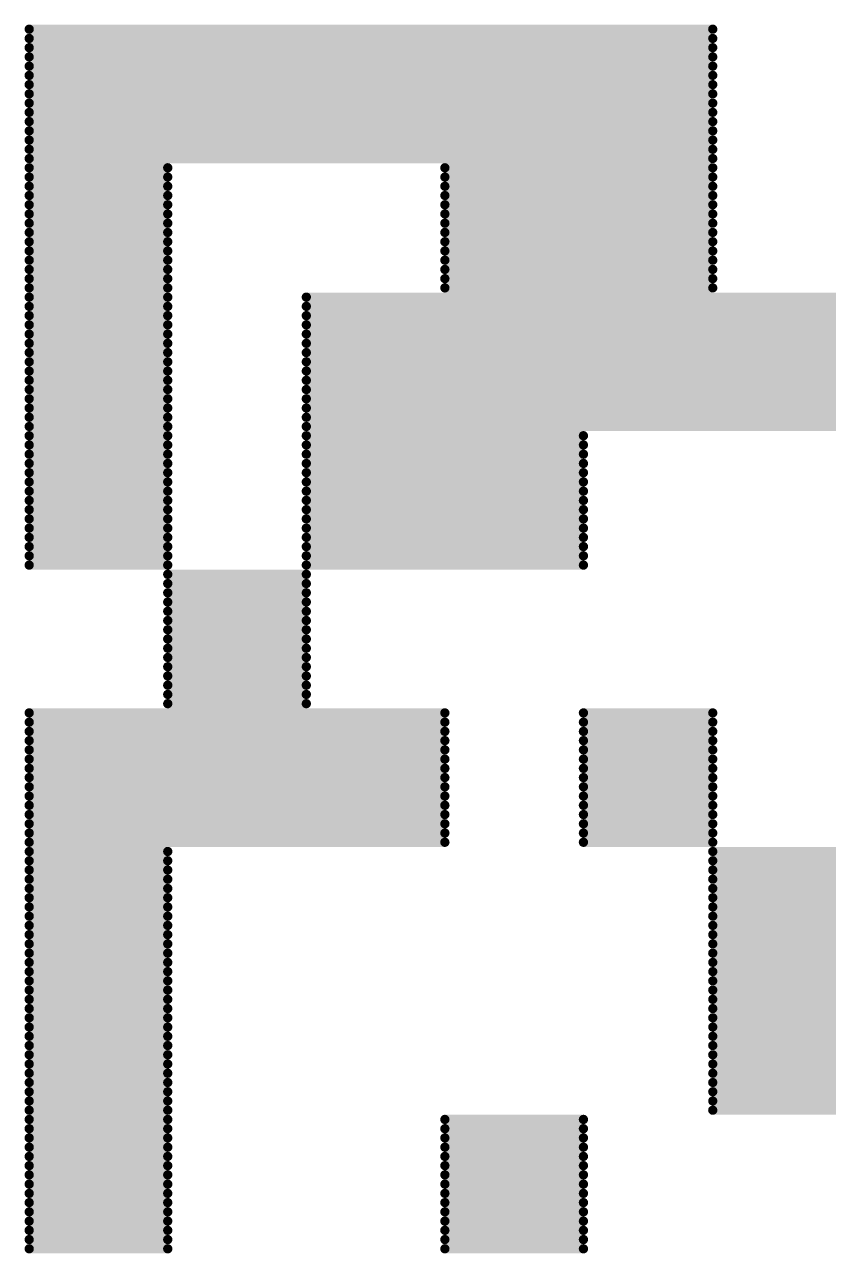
# Model space of a CAD drawing. Header units: millimetres. Extents: x 56 to 179, y 42 to 122.
# Drawn here: x 69.355 to 71.565, y 64.249 to 67.627 of the extents above; entities that cross this region are included whole.
import ezdxf

# ---------------------------------------------------------------- set-up
doc = ezdxf.new("R2010")
doc.units = ezdxf.units.MM
doc.layers.add('TopOverlay', color=2, linetype='Continuous')

msp = doc.modelspace()

# ---------------------------------------------------------------- linework, layer by layer
at = {"layer": 'TopOverlay', "const_width": 0.0254}
for points in [[(69.3674, 67.6148), (71.247, 67.6148)], [(69.3674, 67.5894), (71.247, 67.5894)], [(69.3674, 67.564), (71.247, 67.564)], [(69.3674, 67.5386), (71.247, 67.5386)], [(69.3674, 67.5132), (71.247, 67.5132)], [(69.3674, 67.4878), (71.247, 67.4878)], [(69.3674, 67.4624), (71.247, 67.4624)], [(69.3674, 67.437), (71.247, 67.437)], [(69.3674, 67.4116), (71.247, 67.4116)], [(69.3674, 67.3862), (71.247, 67.3862)], [(69.3674, 67.3608), (71.247, 67.3608)], [(69.3674, 67.3354), (71.247, 67.3354)], [(69.3674, 67.31), (71.247, 67.31)], [(69.3674, 67.2846), (71.247, 67.2846)], [(69.3674, 67.2592), (71.247, 67.2592)], [(69.3674, 67.2338), (69.7484, 67.2338)], [(70.5104, 67.2338), (71.247, 67.2338)], [(69.3674, 67.2084), (69.7484, 67.2084)], [(69.3674, 67.183), (69.7484, 67.183)], [(70.5104, 67.2084), (71.247, 67.2084)], [(70.5104, 67.183), (71.247, 67.183)], [(69.3674, 67.1576), (69.7484, 67.1576)], [(70.5104, 67.1576), (71.247, 67.1576)], [(69.3674, 67.1322), (69.7484, 67.1322)], [(70.5104, 67.1322), (71.247, 67.1322)], [(69.3674, 67.1068), (69.7484, 67.1068)], [(69.3674, 67.0814), (69.7484, 67.0814)], [(70.5104, 67.1068), (71.247, 67.1068)], [(70.5104, 67.0814), (71.247, 67.0814)], [(69.3674, 67.056), (69.7484, 67.056)], [(70.5104, 67.056), (71.247, 67.056)], [(69.3674, 67.0306), (69.7484, 67.0306)], [(70.5104, 67.0306), (71.247, 67.0306)], [(69.3674, 67.0052), (69.7484, 67.0052)], [(69.3674, 66.9798), (69.7484, 66.9798)], [(70.5104, 67.0052), (71.247, 67.0052)], [(70.5104, 66.9798), (71.247, 66.9798)], [(69.3674, 66.9544), (69.7484, 66.9544)], [(70.5104, 66.9544), (71.247, 66.9544)], [(69.3674, 66.929), (69.7484, 66.929)], [(70.5104, 66.929), (71.247, 66.929)], [(69.3674, 66.9036), (69.7484, 66.9036)], [(69.3674, 66.8782), (69.7484, 66.8782)], [(70.1294, 66.8782), (72.009, 66.8782)], [(70.5104, 66.9036), (71.247, 66.9036)], [(69.3674, 66.8528), (69.7484, 66.8528)], [(70.1294, 66.8528), (72.009, 66.8528)], [(69.3674, 66.8274), (69.7484, 66.8274)], [(70.1294, 66.8274), (72.009, 66.8274)], [(69.3674, 66.802), (69.7484, 66.802)], [(69.3674, 66.7766), (69.7484, 66.7766)], [(70.1294, 66.802), (72.009, 66.802)], [(70.1294, 66.7766), (72.009, 66.7766)], [(69.3674, 66.7512), (69.7484, 66.7512)], [(70.1294, 66.7512), (72.009, 66.7512)], [(69.3674, 66.7258), (69.7484, 66.7258)], [(70.1294, 66.7258), (72.009, 66.7258)], [(69.3674, 66.7004), (69.7484, 66.7004)], [(69.3674, 66.675), (69.7484, 66.675)], [(70.1294, 66.7004), (72.009, 66.7004)], [(70.1294, 66.675), (72.009, 66.675)], [(69.3674, 66.6496), (69.7484, 66.6496)], [(70.1294, 66.6496), (72.009, 66.6496)], [(69.3674, 66.6242), (69.7484, 66.6242)], [(70.1294, 66.6242), (72.009, 66.6242)], [(69.3674, 66.5988), (69.7484, 66.5988)], [(69.3674, 66.5734), (69.7484, 66.5734)], [(70.1294, 66.5988), (72.009, 66.5988)], [(70.1294, 66.5734), (72.009, 66.5734)], [(69.3674, 66.548), (69.7484, 66.548)], [(70.1294, 66.548), (72.009, 66.548)], [(69.3674, 66.5226), (69.7484, 66.5226)], [(70.1294, 66.5226), (72.009, 66.5226)], [(69.3674, 66.4972), (69.7484, 66.4972)], [(69.3674, 66.4718), (69.7484, 66.4718)], [(70.1294, 66.4972), (70.8914, 66.4972)], [(70.1294, 66.4718), (70.8914, 66.4718)], [(69.3674, 66.4464), (69.7484, 66.4464)], [(70.1294, 66.4464), (70.8914, 66.4464)], [(69.3674, 66.421), (69.7484, 66.421)], [(70.1294, 66.421), (70.8914, 66.421)], [(69.3674, 66.3956), (69.7484, 66.3956)], [(69.3674, 66.3702), (69.7484, 66.3702)], [(70.1294, 66.3956), (70.8914, 66.3956)], [(70.1294, 66.3702), (70.8914, 66.3702)], [(69.3674, 66.3448), (69.7484, 66.3448)], [(70.1294, 66.3448), (70.8914, 66.3448)], [(69.3674, 66.3194), (69.7484, 66.3194)], [(70.1294, 66.3194), (70.8914, 66.3194)], [(69.3674, 66.294), (69.7484, 66.294)], [(69.3674, 66.2686), (69.7484, 66.2686)], [(70.1294, 66.294), (70.8914, 66.294)], [(70.1294, 66.2686), (70.8914, 66.2686)], [(69.3674, 66.2432), (69.7484, 66.2432)], [(70.1294, 66.2432), (70.8914, 66.2432)], [(69.3674, 66.2178), (69.7484, 66.2178)], [(70.1294, 66.2178), (70.8914, 66.2178)], [(69.3674, 66.1924), (69.7484, 66.1924)], [(69.3674, 66.167), (69.7484, 66.167)], [(70.1294, 66.1924), (70.8914, 66.1924)], [(70.1294, 66.167), (70.8914, 66.167)], [(69.3674, 66.1416), (69.7484, 66.1416)], [(70.1294, 66.1416), (70.8914, 66.1416)], [(69.7484, 66.1162), (70.1294, 66.1162)], [(69.7484, 66.0908), (70.1294, 66.0908)], [(69.7484, 66.0654), (70.1294, 66.0654)], [(69.7484, 66.04), (70.1294, 66.04)], [(69.7484, 66.0146), (70.1294, 66.0146)], [(69.7484, 65.9892), (70.1294, 65.9892)], [(69.7484, 65.9638), (70.1294, 65.9638)], [(69.7484, 65.9384), (70.1294, 65.9384)], [(69.7484, 65.913), (70.1294, 65.913)], [(69.7484, 65.8876), (70.1294, 65.8876)], [(69.7484, 65.8622), (70.1294, 65.8622)], [(69.7484, 65.8368), (70.1294, 65.8368)], [(69.7484, 65.8114), (70.1294, 65.8114)], [(69.7484, 65.786), (70.1294, 65.786)], [(69.3674, 65.7352), (70.5104, 65.7352)], [(69.7484, 65.7606), (70.1294, 65.7606)], [(70.8914, 65.7352), (71.247, 65.7352)], [(69.3674, 65.7098), (70.5104, 65.7098)], [(70.8914, 65.7098), (71.247, 65.7098)], [(69.3674, 65.6844), (70.5104, 65.6844)], [(70.8914, 65.6844), (71.247, 65.6844)], [(69.3674, 65.659), (70.5104, 65.659)], [(69.3674, 65.6336), (70.5104, 65.6336)], [(70.8914, 65.659), (71.247, 65.659)], [(70.8914, 65.6336), (71.247, 65.6336)], [(69.3674, 65.6082), (70.5104, 65.6082)], [(70.8914, 65.6082), (71.247, 65.6082)], [(69.3674, 65.5828), (70.5104, 65.5828)], [(70.8914, 65.5828), (71.247, 65.5828)], [(69.3674, 65.5574), (70.5104, 65.5574)], [(69.3674, 65.532), (70.5104, 65.532)], [(70.8914, 65.5574), (71.247, 65.5574)], [(70.8914, 65.532), (71.247, 65.532)], [(69.3674, 65.5066), (70.5104, 65.5066)], [(70.8914, 65.5066), (71.247, 65.5066)], [(69.3674, 65.4812), (70.5104, 65.4812)], [(70.8914, 65.4812), (71.247, 65.4812)], [(69.3674, 65.4558), (70.5104, 65.4558)], [(69.3674, 65.4304), (70.5104, 65.4304)], [(70.8914, 65.4558), (71.247, 65.4558)], [(70.8914, 65.4304), (71.247, 65.4304)], [(69.3674, 65.405), (70.5104, 65.405)], [(70.8914, 65.405), (71.247, 65.405)], [(69.3674, 65.3796), (70.5104, 65.3796)], [(70.8914, 65.3796), (71.247, 65.3796)], [(69.3674, 65.3542), (69.7484, 65.3542)], [(69.3674, 65.3288), (69.7484, 65.3288)], [(71.247, 65.3542), (73.1266, 65.3542)], [(71.247, 65.3288), (73.1266, 65.3288)], [(69.3674, 65.3034), (69.7484, 65.3034)], [(71.247, 65.3034), (73.1266, 65.3034)], [(69.3674, 65.278), (69.7484, 65.278)], [(71.247, 65.278), (73.1266, 65.278)], [(69.3674, 65.2526), (69.7484, 65.2526)], [(69.3674, 65.2272), (69.7484, 65.2272)], [(71.247, 65.2526), (73.1266, 65.2526)], [(71.247, 65.2272), (73.1266, 65.2272)], [(69.3674, 65.2018), (69.7484, 65.2018)], [(71.247, 65.2018), (73.1266, 65.2018)], [(69.3674, 65.1764), (69.7484, 65.1764)], [(71.247, 65.1764), (73.1266, 65.1764)], [(69.3674, 65.151), (69.7484, 65.151)], [(69.3674, 65.1256), (69.7484, 65.1256)], [(71.247, 65.151), (73.1266, 65.151)], [(71.247, 65.1256), (73.1266, 65.1256)], [(69.3674, 65.1002), (69.7484, 65.1002)], [(71.247, 65.1002), (73.1266, 65.1002)], [(69.3674, 65.0748), (69.7484, 65.0748)], [(71.247, 65.0748), (73.1266, 65.0748)], [(69.3674, 65.0494), (69.7484, 65.0494)], [(69.3674, 65.024), (69.7484, 65.024)], [(71.247, 65.0494), (73.1266, 65.0494)], [(71.247, 65.024), (73.1266, 65.024)], [(69.3674, 64.9986), (69.7484, 64.9986)], [(71.247, 64.9986), (73.1266, 64.9986)], [(69.3674, 64.9732), (69.7484, 64.9732)], [(71.247, 64.9732), (71.628, 64.9732)], [(69.3674, 64.9478), (69.7484, 64.9478)], [(69.3674, 64.9224), (69.7484, 64.9224)], [(71.247, 64.9478), (71.628, 64.9478)], [(71.247, 64.9224), (71.628, 64.9224)], [(69.3674, 64.897), (69.7484, 64.897)], [(71.247, 64.897), (71.628, 64.897)], [(69.3674, 64.8716), (69.7484, 64.8716)], [(71.247, 64.8716), (71.628, 64.8716)], [(69.3674, 64.8462), (69.7484, 64.8462)], [(69.3674, 64.8208), (69.7484, 64.8208)], [(71.247, 64.8462), (71.628, 64.8462)], [(71.247, 64.8208), (71.628, 64.8208)], [(69.3674, 64.7954), (69.7484, 64.7954)], [(71.247, 64.7954), (71.628, 64.7954)], [(69.3674, 64.77), (69.7484, 64.77)], [(71.247, 64.77), (71.628, 64.77)], [(69.3674, 64.7446), (69.7484, 64.7446)], [(69.3674, 64.7192), (69.7484, 64.7192)], [(71.247, 64.7446), (71.628, 64.7446)], [(71.247, 64.7192), (71.628, 64.7192)], [(69.3674, 64.6938), (69.7484, 64.6938)], [(71.247, 64.6938), (71.628, 64.6938)], [(69.3674, 64.6684), (69.7484, 64.6684)], [(71.247, 64.6684), (71.628, 64.6684)], [(69.3674, 64.643), (69.7484, 64.643)], [(69.3674, 64.6176), (69.7484, 64.6176)], [(70.5104, 64.6176), (70.8914, 64.6176)], [(71.247, 64.643), (71.628, 64.643)], [(69.3674, 64.5922), (69.7484, 64.5922)], [(70.5104, 64.5922), (70.8914, 64.5922)], [(69.3674, 64.5668), (69.7484, 64.5668)], [(70.5104, 64.5668), (70.8914, 64.5668)], [(69.3674, 64.5414), (69.7484, 64.5414)], [(69.3674, 64.516), (69.7484, 64.516)], [(70.5104, 64.5414), (70.8914, 64.5414)], [(70.5104, 64.516), (70.8914, 64.516)], [(69.3674, 64.4906), (69.7484, 64.4906)], [(70.5104, 64.4906), (70.8914, 64.4906)], [(69.3674, 64.4652), (69.7484, 64.4652)], [(70.5104, 64.4652), (70.8914, 64.4652)], [(69.3674, 64.4398), (69.7484, 64.4398)], [(69.3674, 64.4144), (69.7484, 64.4144)], [(70.5104, 64.4398), (70.8914, 64.4398)], [(70.5104, 64.4144), (70.8914, 64.4144)], [(69.3674, 64.389), (69.7484, 64.389)], [(70.5104, 64.389), (70.8914, 64.389)], [(69.3674, 64.3636), (69.7484, 64.3636)], [(70.5104, 64.3636), (70.8914, 64.3636)], [(69.3674, 64.3382), (69.7484, 64.3382)], [(69.3674, 64.3128), (69.7484, 64.3128)], [(70.5104, 64.3382), (70.8914, 64.3382)], [(70.5104, 64.3128), (70.8914, 64.3128)], [(69.3674, 64.2874), (69.7484, 64.2874)], [(70.5104, 64.2874), (70.8914, 64.2874)], [(69.3674, 64.262), (69.7484, 64.262)], [(70.5104, 64.262), (70.8914, 64.262)]]:
    msp.add_lwpolyline(points, dxfattribs=at)
at = {"layer": 'TopOverlay', "const_width": 0.0127}
for points in [[(69.361, 67.6148, 1), (69.3738, 67.6148, 1)], [(69.361, 67.5894, 1), (69.3738, 67.5894, 1)], [(71.2407, 67.6148, 1), (71.2533, 67.6148, 1)], [(71.2407, 67.5894, 1), (71.2533, 67.5894, 1)], [(69.361, 67.564, 1), (69.3738, 67.564, 1)], [(71.2407, 67.564, 1), (71.2533, 67.564, 1)], [(69.361, 67.5386, 1), (69.3738, 67.5386, 1)], [(71.2407, 67.5386, 1), (71.2533, 67.5386, 1)], [(69.361, 67.5132, 1), (69.3738, 67.5132, 1)], [(69.361, 67.4878, 1), (69.3738, 67.4878, 1)], [(71.2407, 67.5132, 1), (71.2533, 67.5132, 1)], [(71.2407, 67.4878, 1), (71.2533, 67.4878, 1)], [(69.361, 67.4624, 1), (69.3738, 67.4624, 1)], [(71.2407, 67.4624, 1), (71.2533, 67.4624, 1)], [(69.361, 67.437, 1), (69.3738, 67.437, 1)], [(71.2407, 67.437, 1), (71.2533, 67.437, 1)], [(69.361, 67.4116, 1), (69.3738, 67.4116, 1)], [(69.361, 67.3862, 1), (69.3738, 67.3862, 1)], [(71.2407, 67.4116, 1), (71.2533, 67.4116, 1)], [(71.2407, 67.3862, 1), (71.2533, 67.3862, 1)], [(69.361, 67.3608, 1), (69.3738, 67.3608, 1)], [(71.2407, 67.3608, 1), (71.2533, 67.3608, 1)], [(69.361, 67.3354, 1), (69.3738, 67.3354, 1)], [(71.2407, 67.3354, 1), (71.2533, 67.3354, 1)], [(69.361, 67.31, 1), (69.3738, 67.31, 1)], [(69.361, 67.2846, 1), (69.3738, 67.2846, 1)], [(71.2407, 67.31, 1), (71.2533, 67.31, 1)], [(71.2407, 67.2846, 1), (71.2533, 67.2846, 1)], [(69.361, 67.2592, 1), (69.3738, 67.2592, 1)], [(71.2407, 67.2592, 1), (71.2533, 67.2592, 1)], [(69.361, 67.2338, 1), (69.3738, 67.2338, 1)], [(69.742, 67.2338, 1), (69.7548, 67.2338, 1)], [(70.504, 67.2338, 1), (70.5168, 67.2338, 1)], [(71.2407, 67.2338, 1), (71.2533, 67.2338, 1)], [(69.361, 67.2084, 1), (69.3738, 67.2084, 1)], [(69.361, 67.183, 1), (69.3738, 67.183, 1)], [(69.742, 67.2084, 1), (69.7548, 67.2084, 1)], [(69.742, 67.183, 1), (69.7548, 67.183, 1)], [(70.504, 67.2084, 1), (70.5168, 67.2084, 1)], [(70.504, 67.183, 1), (70.5168, 67.183, 1)], [(71.2407, 67.2084, 1), (71.2533, 67.2084, 1)], [(71.2407, 67.183, 1), (71.2533, 67.183, 1)], [(69.361, 67.1576, 1), (69.3738, 67.1576, 1)], [(69.742, 67.1576, 1), (69.7548, 67.1576, 1)], [(70.504, 67.1576, 1), (70.5168, 67.1576, 1)], [(71.2407, 67.1576, 1), (71.2533, 67.1576, 1)], [(69.361, 67.1322, 1), (69.3738, 67.1322, 1)], [(69.742, 67.1322, 1), (69.7548, 67.1322, 1)], [(70.504, 67.1322, 1), (70.5168, 67.1322, 1)], [(71.2407, 67.1322, 1), (71.2533, 67.1322, 1)], [(69.361, 67.1068, 1), (69.3738, 67.1068, 1)], [(69.361, 67.0814, 1), (69.3738, 67.0814, 1)], [(69.742, 67.1068, 1), (69.7548, 67.1068, 1)], [(69.742, 67.0814, 1), (69.7548, 67.0814, 1)], [(70.504, 67.1068, 1), (70.5168, 67.1068, 1)], [(70.504, 67.0814, 1), (70.5168, 67.0814, 1)], [(71.2407, 67.1068, 1), (71.2533, 67.1068, 1)], [(71.2407, 67.0814, 1), (71.2533, 67.0814, 1)], [(69.361, 67.056, 1), (69.3738, 67.056, 1)], [(69.742, 67.056, 1), (69.7548, 67.056, 1)], [(70.504, 67.056, 1), (70.5168, 67.056, 1)], [(71.2407, 67.056, 1), (71.2533, 67.056, 1)], [(69.361, 67.0306, 1), (69.3738, 67.0306, 1)], [(69.742, 67.0306, 1), (69.7548, 67.0306, 1)], [(70.504, 67.0306, 1), (70.5168, 67.0306, 1)], [(71.2407, 67.0306, 1), (71.2533, 67.0306, 1)], [(69.361, 67.0052, 1), (69.3738, 67.0052, 1)], [(69.361, 66.9798, 1), (69.3738, 66.9798, 1)], [(69.742, 67.0052, 1), (69.7548, 67.0052, 1)], [(69.742, 66.9798, 1), (69.7548, 66.9798, 1)], [(70.504, 67.0052, 1), (70.5168, 67.0052, 1)], [(70.504, 66.9798, 1), (70.5168, 66.9798, 1)], [(71.2407, 67.0052, 1), (71.2533, 67.0052, 1)], [(71.2407, 66.9798, 1), (71.2533, 66.9798, 1)], [(69.361, 66.9544, 1), (69.3738, 66.9544, 1)], [(69.742, 66.9544, 1), (69.7548, 66.9544, 1)], [(70.504, 66.9544, 1), (70.5168, 66.9544, 1)], [(71.2407, 66.9544, 1), (71.2533, 66.9544, 1)], [(69.361, 66.929, 1), (69.3738, 66.929, 1)], [(69.742, 66.929, 1), (69.7548, 66.929, 1)], [(70.504, 66.929, 1), (70.5168, 66.929, 1)], [(71.2407, 66.929, 1), (71.2533, 66.929, 1)], [(69.361, 66.9036, 1), (69.3738, 66.9036, 1)], [(69.361, 66.8782, 1), (69.3738, 66.8782, 1)], [(69.742, 66.9036, 1), (69.7548, 66.9036, 1)], [(69.742, 66.8782, 1), (69.7548, 66.8782, 1)], [(70.123, 66.8782, 1), (70.1358, 66.8782, 1)], [(70.504, 66.9036, 1), (70.5168, 66.9036, 1)], [(71.2407, 66.9036, 1), (71.2533, 66.9036, 1)], [(69.361, 66.8528, 1), (69.3738, 66.8528, 1)], [(69.742, 66.8528, 1), (69.7548, 66.8528, 1)], [(70.123, 66.8528, 1), (70.1358, 66.8528, 1)], [(69.361, 66.8274, 1), (69.3738, 66.8274, 1)], [(69.742, 66.8274, 1), (69.7548, 66.8274, 1)], [(70.123, 66.8274, 1), (70.1358, 66.8274, 1)], [(69.361, 66.802, 1), (69.3738, 66.802, 1)], [(69.361, 66.7766, 1), (69.3738, 66.7766, 1)], [(69.742, 66.802, 1), (69.7548, 66.802, 1)], [(69.742, 66.7766, 1), (69.7548, 66.7766, 1)], [(70.123, 66.802, 1), (70.1358, 66.802, 1)], [(70.123, 66.7766, 1), (70.1358, 66.7766, 1)], [(69.361, 66.7512, 1), (69.3738, 66.7512, 1)], [(69.742, 66.7512, 1), (69.7548, 66.7512, 1)], [(70.123, 66.7512, 1), (70.1358, 66.7512, 1)], [(69.361, 66.7258, 1), (69.3738, 66.7258, 1)], [(69.742, 66.7258, 1), (69.7548, 66.7258, 1)], [(70.123, 66.7258, 1), (70.1358, 66.7258, 1)], [(69.361, 66.7004, 1), (69.3738, 66.7004, 1)], [(69.361, 66.675, 1), (69.3738, 66.675, 1)], [(69.742, 66.7004, 1), (69.7548, 66.7004, 1)], [(69.742, 66.675, 1), (69.7548, 66.675, 1)], [(70.123, 66.7004, 1), (70.1358, 66.7004, 1)], [(70.123, 66.675, 1), (70.1358, 66.675, 1)], [(69.361, 66.6496, 1), (69.3738, 66.6496, 1)], [(69.742, 66.6496, 1), (69.7548, 66.6496, 1)], [(70.123, 66.6496, 1), (70.1358, 66.6496, 1)], [(69.361, 66.6242, 1), (69.3738, 66.6242, 1)], [(69.742, 66.6242, 1), (69.7548, 66.6242, 1)], [(70.123, 66.6242, 1), (70.1358, 66.6242, 1)], [(69.361, 66.5988, 1), (69.3738, 66.5988, 1)], [(69.361, 66.5734, 1), (69.3738, 66.5734, 1)], [(69.742, 66.5988, 1), (69.7548, 66.5988, 1)], [(69.742, 66.5734, 1), (69.7548, 66.5734, 1)], [(70.123, 66.5988, 1), (70.1358, 66.5988, 1)], [(70.123, 66.5734, 1), (70.1358, 66.5734, 1)], [(69.361, 66.548, 1), (69.3738, 66.548, 1)], [(69.742, 66.548, 1), (69.7548, 66.548, 1)], [(70.123, 66.548, 1), (70.1358, 66.548, 1)], [(69.361, 66.5226, 1), (69.3738, 66.5226, 1)], [(69.742, 66.5226, 1), (69.7548, 66.5226, 1)], [(70.123, 66.5226, 1), (70.1358, 66.5226, 1)], [(69.361, 66.4972, 1), (69.3738, 66.4972, 1)], [(69.361, 66.4718, 1), (69.3738, 66.4718, 1)], [(69.742, 66.4972, 1), (69.7548, 66.4972, 1)], [(69.742, 66.4718, 1), (69.7548, 66.4718, 1)], [(70.123, 66.4972, 1), (70.1358, 66.4972, 1)], [(70.123, 66.4718, 1), (70.1358, 66.4718, 1)], [(70.885, 66.4972, 1), (70.8978, 66.4972, 1)], [(70.885, 66.4718, 1), (70.8978, 66.4718, 1)], [(69.361, 66.4464, 1), (69.3738, 66.4464, 1)], [(69.742, 66.4464, 1), (69.7548, 66.4464, 1)], [(70.123, 66.4464, 1), (70.1358, 66.4464, 1)], [(70.885, 66.4464, 1), (70.8978, 66.4464, 1)], [(69.361, 66.421, 1), (69.3738, 66.421, 1)], [(69.742, 66.421, 1), (69.7548, 66.421, 1)], [(70.123, 66.421, 1), (70.1358, 66.421, 1)], [(70.885, 66.421, 1), (70.8978, 66.421, 1)], [(69.361, 66.3956, 1), (69.3738, 66.3956, 1)], [(69.361, 66.3702, 1), (69.3738, 66.3702, 1)], [(69.742, 66.3956, 1), (69.7548, 66.3956, 1)], [(69.742, 66.3702, 1), (69.7548, 66.3702, 1)], [(70.123, 66.3956, 1), (70.1358, 66.3956, 1)], [(70.123, 66.3702, 1), (70.1358, 66.3702, 1)], [(70.885, 66.3956, 1), (70.8978, 66.3956, 1)], [(70.885, 66.3702, 1), (70.8978, 66.3702, 1)], [(69.361, 66.3448, 1), (69.3738, 66.3448, 1)], [(69.742, 66.3448, 1), (69.7548, 66.3448, 1)], [(70.123, 66.3448, 1), (70.1358, 66.3448, 1)], [(70.885, 66.3448, 1), (70.8978, 66.3448, 1)], [(69.361, 66.3194, 1), (69.3738, 66.3194, 1)], [(69.742, 66.3194, 1), (69.7548, 66.3194, 1)], [(70.123, 66.3194, 1), (70.1358, 66.3194, 1)], [(70.885, 66.3194, 1), (70.8978, 66.3194, 1)], [(69.361, 66.294, 1), (69.3738, 66.294, 1)], [(69.361, 66.2686, 1), (69.3738, 66.2686, 1)], [(69.742, 66.294, 1), (69.7548, 66.294, 1)], [(69.742, 66.2686, 1), (69.7548, 66.2686, 1)], [(70.123, 66.294, 1), (70.1358, 66.294, 1)], [(70.123, 66.2686, 1), (70.1358, 66.2686, 1)], [(70.885, 66.294, 1), (70.8978, 66.294, 1)], [(70.885, 66.2686, 1), (70.8978, 66.2686, 1)], [(69.361, 66.2432, 1), (69.3738, 66.2432, 1)], [(69.742, 66.2432, 1), (69.7548, 66.2432, 1)], [(70.123, 66.2432, 1), (70.1358, 66.2432, 1)], [(70.885, 66.2432, 1), (70.8978, 66.2432, 1)], [(69.361, 66.2178, 1), (69.3738, 66.2178, 1)], [(69.742, 66.2178, 1), (69.7548, 66.2178, 1)], [(70.123, 66.2178, 1), (70.1358, 66.2178, 1)], [(70.885, 66.2178, 1), (70.8978, 66.2178, 1)], [(69.361, 66.1924, 1), (69.3738, 66.1924, 1)], [(69.361, 66.167, 1), (69.3738, 66.167, 1)], [(69.742, 66.1924, 1), (69.7548, 66.1924, 1)], [(69.742, 66.167, 1), (69.7548, 66.167, 1)], [(70.123, 66.1924, 1), (70.1358, 66.1924, 1)], [(70.123, 66.167, 1), (70.1358, 66.167, 1)], [(70.885, 66.1924, 1), (70.8978, 66.1924, 1)], [(70.885, 66.167, 1), (70.8978, 66.167, 1)], [(69.361, 66.1416, 1), (69.3738, 66.1416, 1)], [(69.742, 66.1416, 1), (69.7548, 66.1416, 1)], [(70.123, 66.1416, 1), (70.1358, 66.1416, 1)], [(70.885, 66.1416, 1), (70.8978, 66.1416, 1)], [(69.742, 66.1162, 1), (69.7548, 66.1162, 1)], [(70.123, 66.1162, 1), (70.1358, 66.1162, 1)], [(69.742, 66.0908, 1), (69.7548, 66.0908, 1)], [(69.742, 66.0654, 1), (69.7548, 66.0654, 1)], [(70.123, 66.0908, 1), (70.1358, 66.0908, 1)], [(70.123, 66.0654, 1), (70.1358, 66.0654, 1)], [(69.742, 66.04, 1), (69.7548, 66.04, 1)], [(70.123, 66.04, 1), (70.1358, 66.04, 1)], [(69.742, 66.0146, 1), (69.7548, 66.0146, 1)], [(70.123, 66.0146, 1), (70.1358, 66.0146, 1)], [(69.742, 65.9892, 1), (69.7548, 65.9892, 1)], [(69.742, 65.9638, 1), (69.7548, 65.9638, 1)], [(70.123, 65.9892, 1), (70.1358, 65.9892, 1)], [(70.123, 65.9638, 1), (70.1358, 65.9638, 1)], [(69.742, 65.9384, 1), (69.7548, 65.9384, 1)], [(70.123, 65.9384, 1), (70.1358, 65.9384, 1)], [(69.742, 65.913, 1), (69.7548, 65.913, 1)], [(70.123, 65.913, 1), (70.1358, 65.913, 1)], [(69.742, 65.8876, 1), (69.7548, 65.8876, 1)], [(69.742, 65.8622, 1), (69.7548, 65.8622, 1)], [(70.123, 65.8876, 1), (70.1358, 65.8876, 1)], [(70.123, 65.8622, 1), (70.1358, 65.8622, 1)], [(69.742, 65.8368, 1), (69.7548, 65.8368, 1)], [(70.123, 65.8368, 1), (70.1358, 65.8368, 1)], [(69.742, 65.8114, 1), (69.7548, 65.8114, 1)], [(70.123, 65.8114, 1), (70.1358, 65.8114, 1)], [(69.742, 65.786, 1), (69.7548, 65.786, 1)], [(70.123, 65.786, 1), (70.1358, 65.786, 1)], [(69.361, 65.7352, 1), (69.3738, 65.7352, 1)], [(69.742, 65.7606, 1), (69.7548, 65.7606, 1)], [(70.123, 65.7606, 1), (70.1358, 65.7606, 1)], [(70.504, 65.7352, 1), (70.5168, 65.7352, 1)], [(70.885, 65.7352, 1), (70.8978, 65.7352, 1)], [(71.2407, 65.7352, 1), (71.2533, 65.7352, 1)], [(69.361, 65.7098, 1), (69.3738, 65.7098, 1)], [(70.504, 65.7098, 1), (70.5168, 65.7098, 1)], [(70.885, 65.7098, 1), (70.8978, 65.7098, 1)], [(71.2407, 65.7098, 1), (71.2533, 65.7098, 1)], [(69.361, 65.6844, 1), (69.3738, 65.6844, 1)], [(70.504, 65.6844, 1), (70.5168, 65.6844, 1)], [(70.885, 65.6844, 1), (70.8978, 65.6844, 1)], [(71.2407, 65.6844, 1), (71.2533, 65.6844, 1)], [(69.361, 65.659, 1), (69.3738, 65.659, 1)], [(69.361, 65.6336, 1), (69.3738, 65.6336, 1)], [(70.504, 65.659, 1), (70.5168, 65.659, 1)], [(70.504, 65.6336, 1), (70.5168, 65.6336, 1)], [(70.885, 65.659, 1), (70.8978, 65.659, 1)], [(70.885, 65.6336, 1), (70.8978, 65.6336, 1)], [(71.2407, 65.659, 1), (71.2533, 65.659, 1)], [(71.2407, 65.6336, 1), (71.2533, 65.6336, 1)], [(69.361, 65.6082, 1), (69.3738, 65.6082, 1)], [(70.504, 65.6082, 1), (70.5168, 65.6082, 1)], [(70.885, 65.6082, 1), (70.8978, 65.6082, 1)], [(71.2407, 65.6082, 1), (71.2533, 65.6082, 1)], [(69.361, 65.5828, 1), (69.3738, 65.5828, 1)], [(70.504, 65.5828, 1), (70.5168, 65.5828, 1)], [(70.885, 65.5828, 1), (70.8978, 65.5828, 1)], [(71.2407, 65.5828, 1), (71.2533, 65.5828, 1)], [(69.361, 65.5574, 1), (69.3738, 65.5574, 1)], [(69.361, 65.532, 1), (69.3738, 65.532, 1)], [(70.504, 65.5574, 1), (70.5168, 65.5574, 1)], [(70.504, 65.532, 1), (70.5168, 65.532, 1)], [(70.885, 65.5574, 1), (70.8978, 65.5574, 1)], [(70.885, 65.532, 1), (70.8978, 65.532, 1)], [(71.2407, 65.5574, 1), (71.2533, 65.5574, 1)], [(71.2407, 65.532, 1), (71.2533, 65.532, 1)], [(69.361, 65.5066, 1), (69.3738, 65.5066, 1)], [(70.504, 65.5066, 1), (70.5168, 65.5066, 1)], [(70.885, 65.5066, 1), (70.8978, 65.5066, 1)], [(71.2407, 65.5066, 1), (71.2533, 65.5066, 1)], [(69.361, 65.4812, 1), (69.3738, 65.4812, 1)], [(70.504, 65.4812, 1), (70.5168, 65.4812, 1)], [(70.885, 65.4812, 1), (70.8978, 65.4812, 1)], [(71.2407, 65.4812, 1), (71.2533, 65.4812, 1)], [(69.361, 65.4558, 1), (69.3738, 65.4558, 1)], [(69.361, 65.4304, 1), (69.3738, 65.4304, 1)], [(70.504, 65.4558, 1), (70.5168, 65.4558, 1)], [(70.504, 65.4304, 1), (70.5168, 65.4304, 1)], [(70.885, 65.4558, 1), (70.8978, 65.4558, 1)], [(70.885, 65.4304, 1), (70.8978, 65.4304, 1)], [(71.2407, 65.4558, 1), (71.2533, 65.4558, 1)], [(71.2407, 65.4304, 1), (71.2533, 65.4304, 1)], [(69.361, 65.405, 1), (69.3738, 65.405, 1)], [(70.504, 65.405, 1), (70.5168, 65.405, 1)], [(70.885, 65.405, 1), (70.8978, 65.405, 1)], [(71.2407, 65.405, 1), (71.2533, 65.405, 1)], [(69.361, 65.3796, 1), (69.3738, 65.3796, 1)], [(70.504, 65.3796, 1), (70.5168, 65.3796, 1)], [(70.885, 65.3796, 1), (70.8978, 65.3796, 1)], [(71.2407, 65.3796, 1), (71.2533, 65.3796, 1)], [(69.361, 65.3542, 1), (69.3738, 65.3542, 1)], [(69.361, 65.3288, 1), (69.3738, 65.3288, 1)], [(69.742, 65.3542, 1), (69.7548, 65.3542, 1)], [(69.742, 65.3288, 1), (69.7548, 65.3288, 1)], [(71.2407, 65.3542, 1), (71.2533, 65.3542, 1)], [(71.2407, 65.3288, 1), (71.2533, 65.3288, 1)], [(69.361, 65.3034, 1), (69.3738, 65.3034, 1)], [(69.742, 65.3034, 1), (69.7548, 65.3034, 1)], [(71.2407, 65.3034, 1), (71.2533, 65.3034, 1)], [(69.361, 65.278, 1), (69.3738, 65.278, 1)], [(69.742, 65.278, 1), (69.7548, 65.278, 1)], [(71.2407, 65.278, 1), (71.2533, 65.278, 1)], [(69.361, 65.2526, 1), (69.3738, 65.2526, 1)], [(69.361, 65.2272, 1), (69.3738, 65.2272, 1)], [(69.742, 65.2526, 1), (69.7548, 65.2526, 1)], [(69.742, 65.2272, 1), (69.7548, 65.2272, 1)], [(71.2407, 65.2526, 1), (71.2533, 65.2526, 1)], [(71.2407, 65.2272, 1), (71.2533, 65.2272, 1)], [(69.361, 65.2018, 1), (69.3738, 65.2018, 1)], [(69.742, 65.2018, 1), (69.7548, 65.2018, 1)], [(71.2407, 65.2018, 1), (71.2533, 65.2018, 1)], [(69.361, 65.1764, 1), (69.3738, 65.1764, 1)], [(69.742, 65.1764, 1), (69.7548, 65.1764, 1)], [(71.2407, 65.1764, 1), (71.2533, 65.1764, 1)], [(69.361, 65.151, 1), (69.3738, 65.151, 1)], [(69.361, 65.1256, 1), (69.3738, 65.1256, 1)], [(69.742, 65.151, 1), (69.7548, 65.151, 1)], [(69.742, 65.1256, 1), (69.7548, 65.1256, 1)], [(71.2407, 65.151, 1), (71.2533, 65.151, 1)], [(71.2407, 65.1256, 1), (71.2533, 65.1256, 1)], [(69.361, 65.1002, 1), (69.3738, 65.1002, 1)], [(69.742, 65.1002, 1), (69.7548, 65.1002, 1)], [(71.2407, 65.1002, 1), (71.2533, 65.1002, 1)], [(69.361, 65.0748, 1), (69.3738, 65.0748, 1)], [(69.742, 65.0748, 1), (69.7548, 65.0748, 1)], [(71.2407, 65.0748, 1), (71.2533, 65.0748, 1)], [(69.361, 65.0494, 1), (69.3738, 65.0494, 1)], [(69.361, 65.024, 1), (69.3738, 65.024, 1)], [(69.742, 65.0494, 1), (69.7548, 65.0494, 1)], [(69.742, 65.024, 1), (69.7548, 65.024, 1)], [(71.2407, 65.0494, 1), (71.2533, 65.0494, 1)], [(71.2407, 65.024, 1), (71.2533, 65.024, 1)], [(69.361, 64.9986, 1), (69.3738, 64.9986, 1)], [(69.742, 64.9986, 1), (69.7548, 64.9986, 1)], [(71.2407, 64.9986, 1), (71.2533, 64.9986, 1)], [(69.361, 64.9732, 1), (69.3738, 64.9732, 1)], [(69.742, 64.9732, 1), (69.7548, 64.9732, 1)], [(71.2407, 64.9732, 1), (71.2533, 64.9732, 1)], [(69.361, 64.9478, 1), (69.3738, 64.9478, 1)], [(69.361, 64.9224, 1), (69.3738, 64.9224, 1)], [(69.742, 64.9478, 1), (69.7548, 64.9478, 1)], [(69.742, 64.9224, 1), (69.7548, 64.9224, 1)], [(71.2407, 64.9478, 1), (71.2533, 64.9478, 1)], [(71.2407, 64.9224, 1), (71.2533, 64.9224, 1)], [(69.361, 64.897, 1), (69.3738, 64.897, 1)], [(69.742, 64.897, 1), (69.7548, 64.897, 1)], [(71.2407, 64.897, 1), (71.2533, 64.897, 1)], [(69.361, 64.8716, 1), (69.3738, 64.8716, 1)], [(69.742, 64.8716, 1), (69.7548, 64.8716, 1)], [(71.2407, 64.8716, 1), (71.2533, 64.8716, 1)], [(69.361, 64.8462, 1), (69.3738, 64.8462, 1)], [(69.361, 64.8208, 1), (69.3738, 64.8208, 1)], [(69.742, 64.8462, 1), (69.7548, 64.8462, 1)], [(69.742, 64.8208, 1), (69.7548, 64.8208, 1)], [(71.2407, 64.8462, 1), (71.2533, 64.8462, 1)], [(71.2407, 64.8208, 1), (71.2533, 64.8208, 1)], [(69.361, 64.7954, 1), (69.3738, 64.7954, 1)], [(69.742, 64.7954, 1), (69.7548, 64.7954, 1)], [(71.2407, 64.7954, 1), (71.2533, 64.7954, 1)], [(69.361, 64.77, 1), (69.3738, 64.77, 1)], [(69.742, 64.77, 1), (69.7548, 64.77, 1)], [(71.2407, 64.77, 1), (71.2533, 64.77, 1)], [(69.361, 64.7446, 1), (69.3738, 64.7446, 1)], [(69.361, 64.7192, 1), (69.3738, 64.7192, 1)], [(69.742, 64.7446, 1), (69.7548, 64.7446, 1)], [(69.742, 64.7192, 1), (69.7548, 64.7192, 1)], [(71.2407, 64.7446, 1), (71.2533, 64.7446, 1)], [(71.2407, 64.7192, 1), (71.2533, 64.7192, 1)], [(69.361, 64.6938, 1), (69.3738, 64.6938, 1)], [(69.742, 64.6938, 1), (69.7548, 64.6938, 1)], [(71.2407, 64.6938, 1), (71.2533, 64.6938, 1)], [(69.361, 64.6684, 1), (69.3738, 64.6684, 1)], [(69.742, 64.6684, 1), (69.7548, 64.6684, 1)], [(71.2407, 64.6684, 1), (71.2533, 64.6684, 1)], [(69.361, 64.643, 1), (69.3738, 64.643, 1)], [(69.361, 64.6176, 1), (69.3738, 64.6176, 1)], [(69.742, 64.643, 1), (69.7548, 64.643, 1)], [(69.742, 64.6176, 1), (69.7548, 64.6176, 1)], [(70.504, 64.6176, 1), (70.5168, 64.6176, 1)], [(70.885, 64.6176, 1), (70.8978, 64.6176, 1)], [(71.2407, 64.643, 1), (71.2533, 64.643, 1)], [(69.361, 64.5922, 1), (69.3738, 64.5922, 1)], [(69.742, 64.5922, 1), (69.7548, 64.5922, 1)], [(70.504, 64.5922, 1), (70.5168, 64.5922, 1)], [(70.885, 64.5922, 1), (70.8978, 64.5922, 1)], [(69.361, 64.5668, 1), (69.3738, 64.5668, 1)], [(69.742, 64.5668, 1), (69.7548, 64.5668, 1)], [(70.504, 64.5668, 1), (70.5168, 64.5668, 1)], [(70.885, 64.5668, 1), (70.8978, 64.5668, 1)], [(69.361, 64.5414, 1), (69.3738, 64.5414, 1)], [(69.361, 64.516, 1), (69.3738, 64.516, 1)], [(69.742, 64.5414, 1), (69.7548, 64.5414, 1)], [(69.742, 64.516, 1), (69.7548, 64.516, 1)], [(70.504, 64.5414, 1), (70.5168, 64.5414, 1)], [(70.504, 64.516, 1), (70.5168, 64.516, 1)], [(70.885, 64.5414, 1), (70.8978, 64.5414, 1)], [(70.885, 64.516, 1), (70.8978, 64.516, 1)], [(69.361, 64.4906, 1), (69.3738, 64.4906, 1)], [(69.742, 64.4906, 1), (69.7548, 64.4906, 1)], [(70.504, 64.4906, 1), (70.5168, 64.4906, 1)], [(70.885, 64.4906, 1), (70.8978, 64.4906, 1)], [(69.361, 64.4652, 1), (69.3738, 64.4652, 1)], [(69.742, 64.4652, 1), (69.7548, 64.4652, 1)], [(70.504, 64.4652, 1), (70.5168, 64.4652, 1)], [(70.885, 64.4652, 1), (70.8978, 64.4652, 1)], [(69.361, 64.4398, 1), (69.3738, 64.4398, 1)], [(69.361, 64.4144, 1), (69.3738, 64.4144, 1)], [(69.742, 64.4398, 1), (69.7548, 64.4398, 1)], [(69.742, 64.4144, 1), (69.7548, 64.4144, 1)], [(70.504, 64.4398, 1), (70.5168, 64.4398, 1)], [(70.504, 64.4144, 1), (70.5168, 64.4144, 1)], [(70.885, 64.4398, 1), (70.8978, 64.4398, 1)], [(70.885, 64.4144, 1), (70.8978, 64.4144, 1)], [(69.361, 64.389, 1), (69.3738, 64.389, 1)], [(69.742, 64.389, 1), (69.7548, 64.389, 1)], [(70.504, 64.389, 1), (70.5168, 64.389, 1)], [(70.885, 64.389, 1), (70.8978, 64.389, 1)], [(69.361, 64.3636, 1), (69.3738, 64.3636, 1)], [(69.742, 64.3636, 1), (69.7548, 64.3636, 1)], [(70.504, 64.3636, 1), (70.5168, 64.3636, 1)], [(70.885, 64.3636, 1), (70.8978, 64.3636, 1)], [(69.361, 64.3382, 1), (69.3738, 64.3382, 1)], [(69.361, 64.3128, 1), (69.3738, 64.3128, 1)], [(69.742, 64.3382, 1), (69.7548, 64.3382, 1)], [(69.742, 64.3128, 1), (69.7548, 64.3128, 1)], [(70.504, 64.3382, 1), (70.5168, 64.3382, 1)], [(70.504, 64.3128, 1), (70.5168, 64.3128, 1)], [(70.885, 64.3382, 1), (70.8978, 64.3382, 1)], [(70.885, 64.3128, 1), (70.8978, 64.3128, 1)], [(69.361, 64.2874, 1), (69.3738, 64.2874, 1)], [(69.742, 64.2874, 1), (69.7548, 64.2874, 1)], [(70.504, 64.2874, 1), (70.5168, 64.2874, 1)], [(70.885, 64.2874, 1), (70.8978, 64.2874, 1)], [(69.361, 64.262, 1), (69.3738, 64.262, 1)], [(69.742, 64.262, 1), (69.7548, 64.262, 1)], [(70.504, 64.262, 1), (70.5168, 64.262, 1)], [(70.885, 64.262, 1), (70.8978, 64.262, 1)]]:
    msp.add_lwpolyline(points, format="xyb", close=True, dxfattribs=at)

doc.saveas('drawing.dxf')
